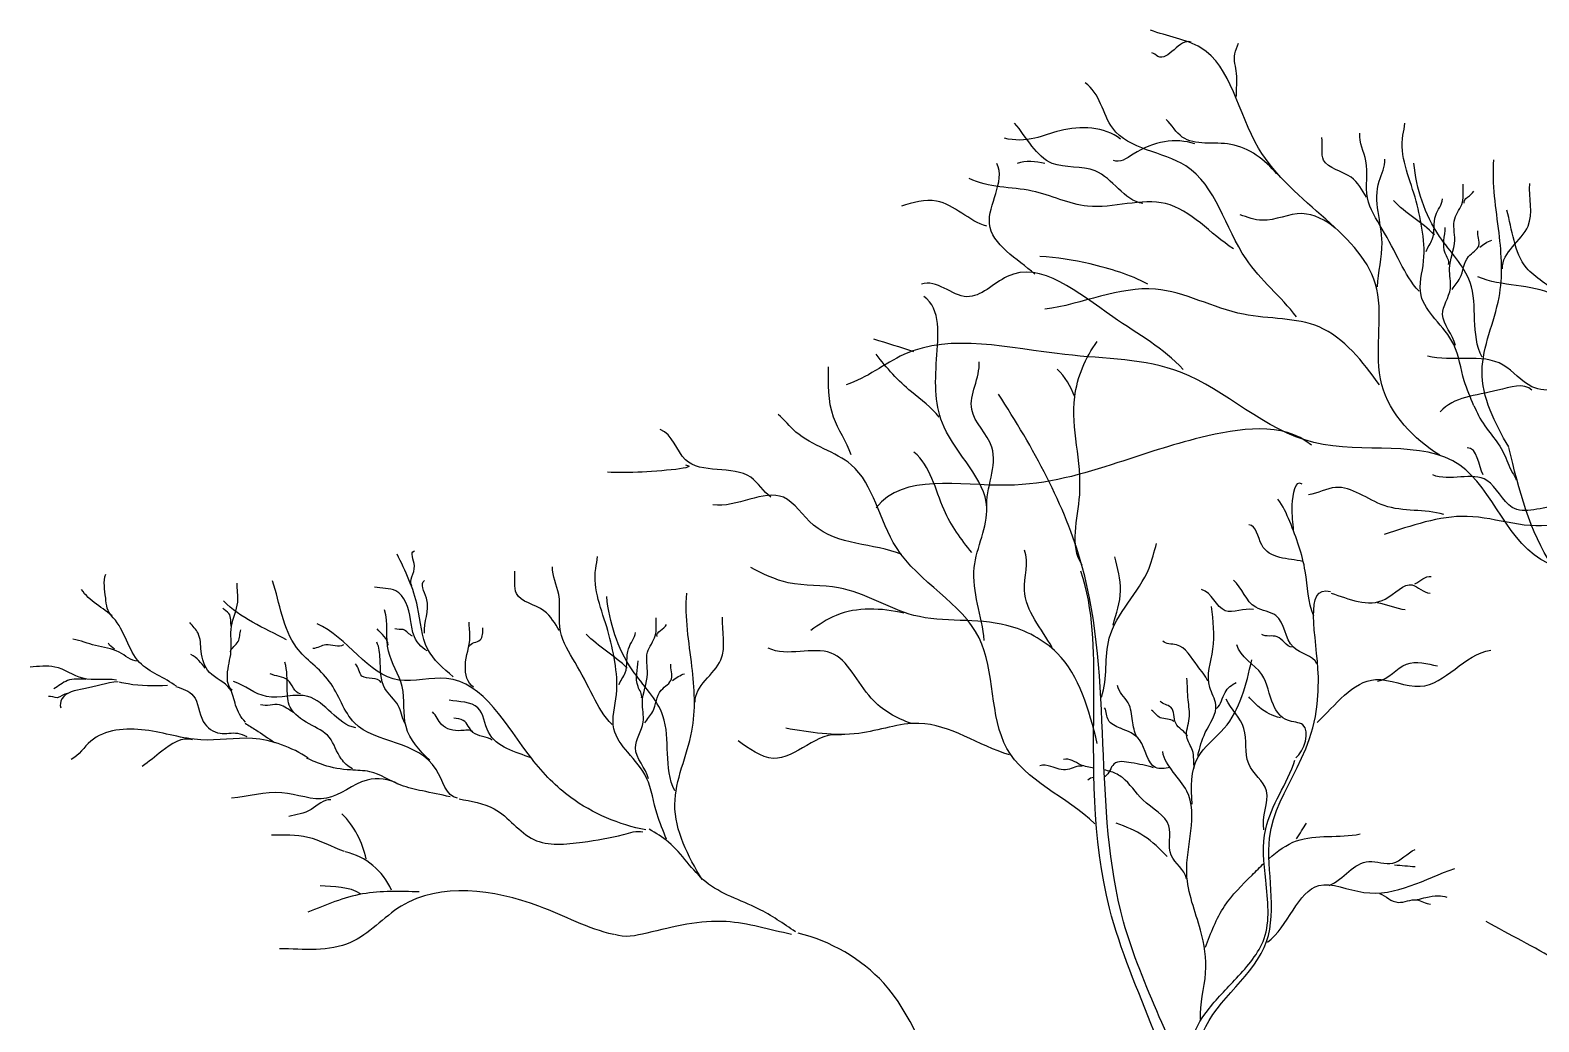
# Model space of a CAD drawing. Header units: millimetres. Extents: x 87938 to 265635, y 330093 to 434310.
# Drawn here: x 172269 to 174143, y 341930 to 343162 of the extents above; entities that cross this region are included whole.
import ezdxf

# ---------------------------------------------------------------- set-up
doc = ezdxf.new("R2010")
doc.units = ezdxf.units.MM

# ---------------------------------------------------------------- blocks, each defined once
blk = doc.blocks.new('A$C61C17CF5')
for centre, radius, start, end in [((2025.9, 11790.4), 140.8, 11.8852, 44.6508), ((2108.4, 11729.2), 103.5, 23.8094, 77.2066)]:
    blk.add_arc(centre, radius, start, end)
for points, start_tangent, end_tangent in [([(3830.7, 12446.3), (3740.9, 12555.6), (3733.1, 12704), (3549.5, 12922.7), (3459.6, 13078.9), (3381.5, 13106.2)], (-0.851487, 0.524376), (-0.935395, 0.353605)), ([(3444.5, 13087.5), (3393.2, 13065.3), (3383.4, 13070.8)], (-0.923921, 0.382582), (-0.999705, 0.024308)), ([(3515.3, 13002.9), (3515.3, 13038.9), (3512.6, 13069.4), (3518.1, 13086.1)], (-0.077744, 0.996973), (0.207941, 0.978141)), ([(3608.1, 12661.1), (3530, 12750.9), (3436.2, 12895.4), (3322.9, 12953.9), (3280, 13024.2)], (-0.602468, 0.798143), (-0.844811, 0.535065)), ([(3335.1, 12936.8), (3240.9, 12950), (3201.8, 12938.3), (3155, 12938.3)], (-0.774788, 0.632221), (-0.969561, 0.244852)), ([(3369.8, 12836.8), (3295.6, 12887.6), (3229.1, 12899.3), (3170.6, 12961.7)], (-0.98591, 0.167278), (-0.65523, 0.755429)), ([(3577.7, 12883.1), (3506.2, 12928.8), (3430.9, 12940.2), (3405.8, 12967.6)], (-0.654752, 0.755843), (-0.707381, 0.706832)), ([(3883.4, 12522.9), (3868.7, 12561.8), (3852.5, 12618), (3823.1, 12658.1), (3801.7, 12694.3), (3805.7, 12747.8), (3803, 12798.7), (3792.3, 12846.9), (3773.5, 12943.3), (3776.3, 12962)], (-0.342034, 0.939687), (0, 1)), ([(3450.6, 12929.4), (3354.6, 12913.5), (3324.3, 12903.9)], (-0.946177, 0.323651), (-0.894596, 0.446876)), ([(3717.2, 12846.9), (3693.2, 12877.7), (3650.3, 12904.5), (3647.6, 12939.3)], (-0.569705, 0.82185), (-0.138227, 0.990401)), ([(3798.9, 12701), (3769.5, 12745.2), (3741.4, 12797.4), (3718.6, 12845.6), (3716, 12903.1), (3706.5, 12946)], (-0.721391, 0.692528), (0.073914, 0.997265)), ([(3201.8, 12727.5), (3131.5, 12805.6), (3143.2, 12899.3)], (-0.751609, 0.659609), (-0.42775, 0.903897)), ([(3217.4, 12899.3), (3174.4, 12899.3)], (-0.977951, 0.208836), (-0.952402, -0.304846)), ([(3734.2, 12707.7), (3741.1, 12776.1), (3736.5, 12871.8), (3745.6, 12906)], (0.036167, 0.999346), (-0.088923, 0.996038)), ([(3896.4, 12598.2), (3877.8, 12714.6), (3830.2, 12786), (3790.5, 12899.7)], (-0.464694, 0.885471), (-0.106279, 0.994336)), ([(3938, 12459.3), (3896.4, 12577), (3922.8, 12690.8), (3922.8, 12791.3), (3914.8, 12905)], (-0.522515, 0.85263), (0.084635, 0.996412)), ([(3510.4, 12766.5), (3405, 12836.8), (3283.8, 12832.9), (3197.9, 12856.3), (3100.2, 12875.9)], (-0.837343, 0.546679), (-0.888063, 0.459722)), ([(3855.2, 12616.6), (3835.2, 12664.8), (3847.2, 12705), (3845.9, 12735.8), (3853.9, 12779.9), (3853.9, 12813.4), (3866, 12838.9), (3867.3, 12867)], (-0.207149, 0.978309), (0.084778, 0.9964)), ([(3928.1, 12735.7), (3967.8, 12801.8), (3970.5, 12868)], (-0.059701, 0.998216), (0.066096, 0.997813)), ([(3127.6, 12801.6), (3049.4, 12840.7), (2994.7, 12832.9)], (-0.963211, 0.268745), (-0.951807, -0.306697)), ([(3822.3, 12788.6), (3758.7, 12841.5)], (-0.702733, 0.711454), (-0.683797, 0.729672)), ([(3809.7, 12762.5), (3819.1, 12781.3), (3824.5, 12818.8), (3835.2, 12844.2)], (0.296315, 0.95509), (0.107685, 0.994185)), ([(3868.7, 12837.6), (3883.4, 12856.3)], (-0.33789, 0.941186), (0.387672, 0.921797)), ([(3668.5, 12798.9), (3616.8, 12821.3), (3555.1, 12810.9), (3520.7, 12819.5)], (-0.780637, 0.624984), (-0.947155, 0.320777)), ([(4015.9, 12695.3), (3965.4, 12737.2), (3934.7, 12826.7)], (-0.707186, 0.707028), (-0.276994, 0.960872)), ([(3844.5, 12742.5), (3839.2, 12759.9), (3839.2, 12800)], (0.23863, 0.971111), (0.014588, 0.999894)), ([(3849.9, 12703.7), (3862, 12721.1), (3875.3, 12754.5), (3891.4, 12771.9), (3890.1, 12794.7)], (0.51487, 0.857268), (0.181543, 0.983383)), ([(3892.7, 12769.2), (3911.5, 12779.9)], (0.779975, 0.62581), (0.966443, 0.256882)), ([(3432.3, 12579.1), (3322.9, 12661.1), (3158.8, 12723.5), (3096.4, 12692.3), (3025.9, 12711.8)], (-0.672369, 0.740216), (-0.94017, -0.340705)), ([(3377.6, 12711.8), (3287.7, 12743.1), (3209.7, 12754.8)], (-0.883241, 0.468919), (-0.999197, 0.040057)), ([(4231.3, 12233.7), (4214.6, 12356.8), (4139, 12468.7), (4074.6, 12619.8), (4007.5, 12695.3), (3889.9, 12723.2)], (-0.120752, 0.992683), (-0.91741, 0.397943)), ([(3737, 12555.6), (3643.3, 12645.4), (3526, 12665), (3389.3, 12704), (3217.4, 12672.8)], (-0.58318, 0.812343), (-0.991705, -0.128531)), ([(3123.5, 12158.5), (3107.9, 12271.6), (3127.4, 12365.1), (3061, 12489.9), (3049.4, 12595.2), (3029.8, 12692.6)], (-0.083603, 0.996499), (-0.819972, 0.572404)), ([(3998.7, 12278.4), (3862, 12430.7), (3635.4, 12465.8), (3428.3, 12575.1), (3248.6, 12602.5), (2998.7, 12602.5), (2908.8, 12555.6)], (-0.909738, 0.415182), (-0.955341, -0.295507)), ([(3275.6, 12275.5), (3271.6, 12384.6), (3263.9, 12536.7), (3299, 12622.5)], (-0.560063, 0.82845), (0.606707, 0.794926)), ([(4150.2, 12443.5), (4052.3, 12544.2), (3973.9, 12552.6), (3929.1, 12586.2), (3811.6, 12600.2)], (-0.707393, 0.706821), (-0.964942, 0.262462)), ([(2916.8, 12447), (2889.4, 12505.5), (2881.7, 12583.4)], (-0.326759, 0.945108), (0.0301, 0.999547)), ([(3053.3, 12505.5), (3010.3, 12544.5), (2955.7, 12602.9)], (-0.604718, 0.79644), (-0.597984, 0.801508)), ([(3127.5, 12363.5), (3135.2, 12458.7), (3104, 12517.2), (3115.6, 12591.3)], (-0.07454, 0.997218), (-0.060644, 0.998159)), ([(3263.9, 12536.7), (3236.5, 12579.6)], (-0.379914, 0.925022), (-0.783045, 0.621965)), ([(3973.9, 12547), (3920.8, 12547), (3831.2, 12513.4)], (-0.715918, 0.698184), (-0.672504, -0.740094)), ([(3497.9, 11089.4), (3454.8, 11427), (3339.8, 11721.7), (3275.1, 12275), (3145.6, 12540.9)], (0.030885, 0.999523), (-0.542086, 0.840323)), ([(3883.6, 12523), (3891, 12507.7), (3911.7, 12477.2), (3929.9, 12449.5), (3943.4, 12419.4), (3949.3, 12407.8)], (0.533852, -0.845578), (0.26797, -0.963427)), ([(3295.1, 11873.9), (3158.6, 11990.9), (3115.6, 12162.4), (2987, 12302.7), (2916.8, 12431.4), (2831, 12482.1), (2803.6, 12509.4)], (-0.72156, 0.692352), (-0.759343, 0.650691)), ([(3631.5, 12461.9), (3459.6, 12473.6), (3330.7, 12434.6), (3158.8, 12399.5), (2955.6, 12364.3)], (-0.769691, 0.638416), (-0.61188, -0.790951)), ([(2792, 12380.8), (2760.8, 12411.9), (2659.3, 12439.2), (2620.4, 12486)], (-0.788267, 0.615333), (-0.94177, 0.336258)), ([(3104, 12295), (3061, 12361.3), (3014.3, 12450.9)], (-0.623705, 0.78166), (-0.781061, 0.624455)), ([(3898.3, 12415.6), (3873.1, 12457.5)], (-0.456307, 0.889822), (-0.998955, -0.045695)), ([(2659.3, 12431.4), (2585.3, 12419.7), (2538.4, 12419.7)], (0.977629, -0.210337), (-0.999054, 0.043488)), ([(4077.5, 12356.8), (4015.9, 12368), (3943.1, 12365.2), (3903.9, 12407.1), (3819.9, 12415.6)], (-0.911847, 0.41053), (-0.92083, 0.389963)), ([(2995.7, 12291.9), (2858.3, 12337.8), (2811.5, 12380.8), (2702.2, 12369)], (-0.926561, 0.376146), (-0.99111, 0.133044)), ([(3603.5, 12328.8), (3601.7, 12369), (3616.3, 12401.9)], (0.016915, 0.999857), (0.76783, -0.640654)), ([(3836.8, 12354), (3744.4, 12368), (3668.8, 12396), (3626.9, 12384.8)], (-0.954335, 0.298739), (-0.989551, -0.144181)), ([(3635.2, 12196.5), (3621.8, 12265.9), (3597.9, 12343.1), (3579.2, 12377.8)], (-0.396296, 0.918123), (-0.637572, 0.770391)), ([(4231.3, 12191.8), (4158.6, 12281.3), (4077.5, 12356.8), (4015.9, 12340), (3873.1, 12351.2), (3744.4, 12323.2)], (-0.26931, 0.963054), (-0.955817, -0.293961)), ([(3618.1, 12281.3), (3554.2, 12306.9), (3534.1, 12338)], (-0.978584, 0.205848), (-0.999432, 0.033698)), ([(3228.7, 12147.7), (3185.9, 12236.5), (3185.9, 12298.9)], (-0.478605, 0.878031), (-0.360302, 0.932836)), ([(3305.6, 12070.6), (3317.5, 12161.9), (3379.3, 12270.9), (3391.1, 12309.2)], (0.321011, 0.947076), (0.305037, 0.952341)), ([(2234.6, 12243.4), (2238.5, 12274.6), (2238.5, 12297.6)], (-0.545181, 0.838318), (0.957846, 0.287281)), ([(2630, 11849.8), (2615.3, 11888.7), (2599.2, 11944.9), (2569.8, 11985), (2548.3, 12021.2), (2552.3, 12074.7), (2549.7, 12125.6), (2539, 12173.8), (2520.2, 12270.2), (2522.9, 12288.9)], (-0.342034, 0.939687), (0, 1)), ([(3323.4, 12182.5), (3335.1, 12235.6), (3326.2, 12288.6)], (0.280368, 0.959893), (-0.212041, 0.977261)), ([(1769.4, 12196.7), (1759.2, 12224.4), (1759.2, 12261.6)], (-0.817702, 0.575642), (0.315976, 0.948767)), ([(2463.9, 12173.8), (2439.8, 12204.6), (2397, 12231.4), (2394.3, 12266.2)], (-0.569705, 0.82185), (-0.138227, 0.990401)), ([(2545.6, 12027.9), (2516.2, 12072), (2488.1, 12124.3), (2465.3, 12172.5), (2462.6, 12230), (2453.2, 12272.9)], (-0.721391, 0.692528), (0.073914, 0.997265)), ([(3476.2, 11126.4), (3459.9, 11325.2), (3387, 11552.2), (3317.9, 11742.8), (3293.6, 12079.5), (3273.4, 12266)], (0.106884, 0.994271), (-0.322678, 0.946509)), ([(3640.1, 12122.3), (3603.5, 12148), (3576.2, 12197.2), (3545, 12210), (3510.3, 12252.1)], (-0.438752, 0.898608), (-0.764271, 0.644895)), ([(3791.8, 12246.6), (3817.4, 12257.6)], (0.911359, 0.411613), (0.981409, -0.191926)), ([(1869.2, 12087.3), (1811.7, 12124.5), (1771, 12193.9), (1721.9, 12237.9)], (-0.796112, 0.60515), (-0.491849, 0.87068)), ([(1955.4, 12081.1), (1948.2, 12105), (1953.8, 12140.9), (1954.6, 12180.7), (1964.2, 12218.2), (1963.4, 12247.7)], (-0.76581, 0.643066), (0.037069, 0.999313)), ([(2305.7, 11913.4), (2272.4, 11958.3), (2145.5, 12030.6), (2106.4, 12095), (2055.6, 12147.7), (2018.5, 12251.2)], (-0.983822, 0.179149), (-0.307988, 0.95139)), ([(2258.6, 12142.2), (2237, 12168.1), (2232.7, 12191.1), (2209.6, 12235.7), (2176.6, 12241.5)], (-0.893798, 0.448471), (-0.967011, 0.254733)), ([(2254.3, 12169.6), (2257.2, 12224.2), (2254.3, 12251.6)], (-0.112322, 0.993672), (0.846382, 0.532576)), ([(2685.3, 11787.6), (2643, 11903.9), (2669.5, 12017.7), (2669.5, 12118.2), (2661.5, 12231.9)], (-0.522515, 0.85263), (0.084635, 0.996412)), ([(3462.6, 11412.6), (3462.6, 11549.6), (3561.9, 11691.3), (3566.6, 11851.8), (3642.2, 12102.1), (3661.1, 12234.3)], (-0.293486, 0.955963), (0.961545, -0.274648)), ([(3541.4, 12206.4), (3497.5, 12204.6), (3460.9, 12237.5)], (-0.97412, 0.226031), (-0.971472, 0.237155)), ([(3662, 12232), (3746.1, 12222.8), (3788.1, 12244.7), (3815.6, 12232)], (0.954023, -0.299734), (0.99904, -0.043801)), ([(1954.6, 12179.1), (1950.6, 12200.6), (1941, 12208.6)], (-0.299612, 0.954061), (-0.624514, 0.781014)), ([(2040, 12159.5), (1987.2, 12186.8), (1942.3, 12220)], (-0.87421, 0.485548), (-0.69396, 0.720013)), ([(2262.4, 11972.8), (2225.6, 12024.7), (2219.7, 12087.2), (2198.2, 12141.9), (2192.3, 12206.3)], (-0.740367, 0.672203), (-0.280106, 0.959969)), ([(2643, 11925.1), (2624.5, 12041.5), (2576.8, 12112.9), (2537.2, 12226.6)], (-0.464694, 0.885471), (-0.106279, 0.994336)), ([(2998.4, 12201), (2893.4, 12197.5), (2854.3, 12174.1)], (-0.974796, 0.223097), (-0.811691, -0.584088)), ([(3733.3, 12217.4), (3777.2, 12206.4)], (0.98589, -0.167397), (0.992734, -0.120327)), ([(1976.1, 12031.7), (1961, 12058), (1952.2, 12083.5), (1920.3, 12109), (1907.5, 12141.7), (1902.7, 12169.6), (1890, 12186.3)], (-0.67687, 0.736103), (-0.58924, 0.807958)), ([(2598, 11864.3), (2481.6, 11914.5), (2420.7, 11975.3), (2288.4, 12099.6), (2214.3, 12097), (2087.4, 12184.3)], (-0.981577, 0.191066), (-0.920281, 0.391257)), ([(2330.6, 12086.1), (2317.7, 12119.2), (2324.9, 12163.8), (2323.4, 12186.8)], (-0.85755, 0.5144), (0, 1)), ([(2601.9, 11943.5), (2581.8, 11991.7), (2593.8, 12031.9), (2592.6, 12062.7), (2600.5, 12106.8), (2600.5, 12140.3), (2612.6, 12165.8), (2614, 12193.9)], (-0.207149, 0.978309), (0.084778, 0.9964)), ([(2615.3, 12164.5), (2630, 12183.2)], (-0.33789, 0.941186), (0.387672, 0.921797)), ([(2674.7, 12062.6), (2714.5, 12128.7), (2717.1, 12194.9)], (-0.059701, 0.998216), (0.066096, 0.997813)), ([(1809.1, 12126.5), (1780.1, 12140.3), (1743.3, 12150.8), (1708.4, 12160.7)], (-0.999964, 0.008427), (-0.978397, 0.206737)), ([(1953, 12140.9), (1965, 12156.8), (1969, 12175.2)], (0.192443, 0.981308), (0.300911, 0.953652)), ([(2197.6, 12151.2), (2181, 12176.8)], (0.042728, 0.999087), (-0.575865, 0.817545)), ([(2235.6, 12165.2), (2221.2, 12175.3), (2208.3, 12176.7)], (-0.919448, 0.393212), (-0.917373, 0.398029)), ([(2323.4, 12149.4), (2340.7, 12159.5), (2345, 12178.2)], (0.406001, 0.913873), (0.071424, 0.997446)), ([(2569, 12115.5), (2505.4, 12168.4)], (-0.702733, 0.711454), (-0.683797, 0.729672)), ([(2556.3, 12089.4), (2565.8, 12108.2), (2571.1, 12145.7), (2581.8, 12171.1)], (0.296315, 0.95509), (0.107685, 0.994185)), ([(3601.7, 12148), (3578, 12164.4), (3554.2, 12168)], (-0.997454, 0.071315), (-0.806123, 0.591748)), ([(1772.9, 12144.9), (1763.7, 12154.1)], (-0.730696, 0.682703), (-0.326628, 0.945153)), ([(1913.9, 12115.4), (1891.6, 12136.9)], (-0.590013, 0.807394), (-0.87425, 0.485476)), ([(2128.4, 12151.7), (2101.3, 12151.7), (2080.9, 12145.8)], (-0.809864, -0.586617), (-0.994549, -0.104274)), ([(2223.5, 12030.3), (2213.3, 12057.5), (2192.9, 12083.8), (2185.3, 12129.7), (2180.2, 12156)], (-0.421869, 0.906657), (-0.442971, 0.896536)), ([(3010.3, 12029.8), (2948, 12068.8), (2885.5, 12139), (2788, 12146.8)], (-0.950052, 0.312091), (-0.892168, 0.451703)), ([(3470.6, 12095.2), (3454.3, 12119.1), (3421.7, 12151.8), (3400.5, 12157.6)], (-0.358988, 0.933342), (-0.683545, 0.729908)), ([(3607.1, 11976.2), (3618.1, 12027.4), (3594.4, 12034.6), (3572.4, 12058.4), (3554.2, 12105.9), (3515.8, 12151.6)], (0.791499, 0.611171), (-0.253063, 0.96745)), ([(3640.5, 12031.3), (3731.1, 12097.9), (3800.5, 12087.3), (3909.8, 12143.2)], (0.731273, 0.682084), (0.991098, 0.133136)), ([(1776, 12097.1), (1723.7, 12099.8), (1680.5, 12117.3), (1642, 12117.3)], (-0.987787, 0.155813), (-0.999519, -0.031017)), ([(2142.4, 11959.1), (2124.9, 11974.8), (2106.5, 12007.9), (2075.2, 12029.1), (2045.7, 12054.9), (2041.1, 12083.4), (2037.4, 12124.8)], (-0.865897, 0.500222), (-0.295555, 0.955326)), ([(2187, 12093.2), (2157.2, 12103.3), (2147.1, 12122)], (-0.439827, 0.898083), (-0.778813, 0.627257)), ([(2591.2, 12069.4), (2585.8, 12086.8), (2585.8, 12126.9)], (0.23863, 0.971111), (0.014588, 0.999894)), ([(2596.5, 12030.6), (2608.6, 12048), (2622, 12081.4), (2638, 12098.8), (2636.8, 12121.6)], (0.51487, 0.857268), (0.181543, 0.983383)), ([(3733.9, 12095.3), (3779.2, 12121.9), (3827.2, 12119.2)], (0.991693, 0.128628), (0.985651, -0.168799)), ([(1728.3, 12098), (1699.9, 12096.2), (1678.7, 12083.3)], (-0.998838, 0.048184), (-0.882538, -0.470242)), ([(1778.5, 12094.3), (1725.3, 12083.3), (1691.3, 12067.7), (1689.5, 12053.9)], (-0.998153, -0.060753), (0.369543, -0.929214)), ([(2147.4, 12022.8), (2073.2, 12071.6), (2008.7, 12071.6), (1957.9, 12095)], (-0.982608, 0.185694), (-0.945301, 0.326199)), ([(2061.5, 12075.5), (2041.9, 12096.9), (2014.5, 12106.8)], (-0.975614, 0.219492), (-0.900874, 0.43408)), ([(2639.4, 12096.1), (2658.2, 12106.8)], (0.779975, 0.62581), (0.966443, 0.256882)), ([(3360.3, 12008.8), (3353.6, 12033.8), (3346.9, 12061.6), (3330.5, 12088.5)], (-0.410585, 0.911822), (-0.094353, 0.995539)), ([(3449.5, 11959.9), (3446.7, 11987.7), (3438, 12008.8), (3441.8, 12037.6), (3440, 12066.4), (3438, 12100)], (-0.114359, 0.993439), (-0.094629, 0.995513)), ([(3484.1, 12053), (3497.5, 12077.9), (3514.8, 12093.2)], (0.77662, 0.629969), (0.915683, 0.401901)), ([(1699.7, 12076), (1684.1, 12069.6), (1670.3, 12071.4)], (-0.999537, 0.030434), (-0.956588, -0.291444)), ([(2420, 11976.2), (2353.7, 12015.9), (2337.2, 12054.1), (2292.4, 12065.7)], (-0.934837, 0.355077), (-0.985014, 0.172476)), ([(3438.9, 12009.8), (3420.7, 12029.9), (3413.1, 12054.9), (3396.8, 12064.5)], (-0.397709, 0.917512), (-0.538788, 0.842442)), ([(3557.8, 11864.7), (3561.5, 11925), (3534.1, 11967), (3526.7, 12021.8), (3499.3, 12067.5)], (-0.23094, 0.972968), (-0.422586, 0.906323)), ([(3583.4, 12038.3), (3550.5, 12054.7), (3534.1, 12071.2)], (-0.974504, 0.224372), (-0.640405, 0.768037)), ([(2050.9, 12046.5), (2029.1, 12058.6), (1999.6, 12058.6)], (-0.868141, 0.496317), (-0.953192, 0.302366)), ([(2329.5, 12016.6), (2310.8, 12018.5), (2280.9, 12027.8), (2266.7, 12047.5)], (-0.791751, 0.610843), (-0.755548, 0.655094)), ([(3334.3, 12022.3), (3316.1, 12034.7), (3310.4, 12053.9)], (-0.910695, 0.413079), (-0.531181, 0.847258)), ([(3417.9, 12032.8), (3396.8, 12038.6), (3383.3, 12050.1)], (-0.728522, 0.685022), (-0.852513, 0.522705)), ([(2073.8, 11976), (1987.2, 12006.3), (1907.1, 12004.1), (1820.5, 12019.3), (1736, 12002), (1705.6, 11973.8)], (-0.83978, 0.542927), (-0.887846, -0.460142)), ([(2359.5, 12003.5), (2329.5, 12015.6), (2314.5, 12034.4), (2299.6, 12038.1)], (-0.787205, 0.616691), (-0.980602, 0.19601)), ([(2901.2, 12011.4), (2795.9, 11975.3), (2741.3, 12002.5)], (-0.979414, 0.20186), (-0.823661, 0.567083)), ([(3162.8, 11980.8), (3022.1, 12029.8), (2928.5, 12014.3), (2815.3, 12022.1)], (-0.957865, 0.287217), (-0.98646, 0.164003)), ([(1894.1, 12004.1), (1846.4, 11986.8), (1816.1, 11963)], (-0.939194, 0.343386), (-0.82238, -0.568938)), ([(3459.2, 11570.2), (3467.2, 11642.2), (3459.2, 11708.8), (3437.9, 11796.7), (3437.9, 11924.7), (3400.5, 11986)], (-0.063203, 0.998001), (-0.173952, 0.984754)), ([(3437.9, 11487.6), (3445.9, 11535.5), (3469.9, 11583.6), (3515.2, 11634.2), (3557.9, 11695.5), (3560.5, 11786.1), (3560.5, 11866), (3605.9, 11972.6)], (0.423025, 0.906118), (0.307228, 0.951636)), ([(3275.7, 11962.8), (3252.7, 11958), (3226.9, 11962.8), (3209.5, 11963.8)], (-0.959338, 0.282261), (-0.946561, -0.322526)), ([(2212.9, 11935.2), (2165.1, 11941.6), (2102.2, 11913.4), (2032.7, 11922.1), (1954.5, 11913.4)], (-0.827181, 0.561936), (-0.996096, -0.088278)), ([(2108.7, 11911.2), (2078.2, 11896.1), (2043.5, 11885.2)], (-0.992329, 0.123624), (-0.96851, -0.248973)), ([(2308, 11912.7), (2362.4, 11897.2), (2424, 11849.4), (2499.7, 11845.4), (2563.5, 11857.4), (2593.4, 11861.4)], (0.977127, -0.212655), (0.980577, -0.196135)), ([(2129.9, 11830.9), (2073.2, 11852.8), (2016.7, 11856)], (-0.947682, 0.319215), (-0.99981, -0.019506)), ([(3659.2, 11778.1), (3720.5, 11815.4), (3757.8, 11812.7), (3792.6, 11834.1)], (0.918519, 0.395376), (0.9226, 0.385758)), ([(2548.1, 11702), (2431.8, 11745.9), (2218, 11745.9), (2139.3, 11689.4), (2029.2, 11679.9)], (-0.9777, 0.210005), (-0.999706, 0.024244)), ([(3563.2, 11690.1), (3643.2, 11778.1), (3712.6, 11767.4), (3853.9, 11804.7)], (0.810753, 0.585388), (0.945863, 0.324565)), ([(2155.1, 11764.9), (2092.1, 11777.4)], (-0.831963, 0.554831), (-0.99666, 0.081662)), ([(3737, 11765.8), (3766.1, 11751.9), (3795, 11755.8), (3816.5, 11749.1)], (0.91493, -0.403612), (0.996534, -0.083188)), ([(2824.3, 11702.1), (2722.8, 11722), (2599.3, 11704.1), (2549.5, 11702.1)], (-0.980374, 0.197148), (-0.933913, 0.3575)), ([(4536.7, 11488), (4405.5, 11528), (4235.6, 11532.5), (4013.5, 11660.6), (3903, 11722.2)], (-0.929455, 0.368937), (-0.864049, 0.503408))]:
    blk.add_spline(points, degree=3, dxfattribs=dict(start_tangent=start_tangent, end_tangent=end_tangent))
for points, start_tangent in [([(3014.3, 12606.9), (2951.9, 12626.4)], (-0.924268, 0.381743)), ([(2299, 12102.3), (2259.3, 12144.6), (2243.5, 12210.8), (2211.7, 12292.7)], (-0.962971, 0.269606)), ([(3299, 11998.7), (3236.5, 12139), (3158.6, 12181.9), (3014.3, 12197.5), (2897.3, 12240.4), (2819.2, 12248.2), (2760.8, 12271.6)], (-0.843778, 0.536692)), ([(3446.1, 11904.5), (3455.1, 11976.9), (3495.9, 12022.1), (3538.9, 12128.4)], (0.086072, 0.996289)), ([(1868, 12087.1), (1895.2, 12072.8), (1910.8, 12032.6), (1936.8, 12014.4), (1964.1, 12014.4), (1978.3, 12009.2)], (0.394347, -0.918962)), ([(2830.3, 11706.1), (2772.6, 11741.9), (2690.9, 11783.7), (2633.1, 11845.4), (2603.3, 11865.4)], (-0.946286, 0.323331))]:
    blk.add_spline(points, degree=3, dxfattribs=dict(start_tangent=start_tangent))
for points, knots in [([(4403.4, 11724.8), (4384.1, 11773.1), (4381.5, 11926.6), (4211.2, 12107.6), (3992.6, 12242.5), (3953.6, 12392.2), (3938, 12458.1)], [0, 0, 0, 0, 0.0342256, 0.096487, 0.1529365, 0.1960705, 0.1960705, 0.1960705, 0.1960705]), ([(3293.7, 11960.1), (3286.7, 11961.2), (3270.7, 11964.6), (3255.6, 11976), (3246.6, 11973.9)], [0.0527156, 0.0527156, 0.0527156, 0.0527156, 0.05734789, 0.06341736, 0.06341736, 0.06341736, 0.06341736]), ([(3386.2, 11960.8), (3375, 11964.7), (3356.3, 11967.6), (3321.5, 11974), (3317.4, 11950.4), (3310.4, 11947), (3310, 11946.8)], [0, 0, 0, 0, 0.00775582, 0.01366704, 0.01879465, 0.01914512, 0.01914512, 0.01914512, 0.01914512]), ([(3437.3, 11788.6), (3434.9, 11802.9), (3402.3, 11821.6), (3421.6, 11879.8), (3367, 11905.3), (3347.1, 11942), (3323.2, 11954.4), (3313.2, 11956.8), (3309.5, 11957.5)], [0, 0, 0, 0, 0.00954633, 0.01958069, 0.03204293, 0.04236706, 0.04665594, 0.04918363, 0.04918363, 0.04918363, 0.04918363]), ([(3565.6, 11819.8), (3578.8, 11831.6), (3619.6, 11861.5), (3674.8, 11851.3), (3707.2, 11858.1)], [0.03728873, 0.03728873, 0.03728873, 0.03728873, 0.04865342, 0.07041365, 0.07041365, 0.07041365, 0.07041365]), ([(3467.2, 11682.2), (3475.2, 11704.2), (3491.6, 11747.4), (3529.8, 11784.4), (3551.6, 11806.7), (3558, 11812.7)], [0, 0, 0, 0, 0.01541833, 0.02949481, 0.03509204, 0.03509204, 0.03509204, 0.03509204]), ([(3829.4, 8395.8), (3814.7, 8472.9), (3782.6, 8728.6), (3810.5, 9141.4), (3830.5, 9576.2), (3797.7, 9941.2), (3750.8, 10280.5), (3589, 10560.4), (3490.9, 10831.5), (3534.8, 11068.4), (3357.1, 11212.9), (3163, 11265.3), (3051.5, 11452.1), (2995, 11628.3), (2884.4, 11692.1), (2834.6, 11703.8)], [0.1620426, 0.1620426, 0.1620426, 0.1620426, 0.2135281, 0.3309947, 0.4331658, 0.4991803, 0.5723292, 0.6554691, 0.709147, 0.761061, 0.796672, 0.846906, 0.8892534, 0.9322249, 0.9658864, 0.9658864, 0.9658864, 0.9658864])]:
    blk.add_open_spline(points, degree=3, knots=knots)
for points, end_tangent in [([(3455.2, 11980.1), (3466.7, 12015.6), (3483.2, 12058.7), (3473.5, 12085.6), (3478.4, 12145), (3476.4, 12211.3)], (-0.061664, 0.998097)), ([(1975.7, 12030), (1992.5, 12019.6), (2021.2, 12000.1)], (0.980795, -0.195044)), ([(2293.9, 11915.8), (2251, 11924.9), (2217.3, 11934), (2169.2, 11954.7), (2139.3, 11957.4), (2097.7, 11965.1), (2071.8, 11975.5)], (-0.995641, -0.093271)), ([(2246.2, 11768), (2158.1, 11764.9), (2073.2, 11736.6)], (-0.999582, -0.028914)), ([(3795.9, 11756.2), (3809.3, 11759.5), (3828.5, 11762), (3841.9, 11760.1)], (0.957099, 0.289762))]:
    blk.add_spline(points, degree=3, dxfattribs=dict(end_tangent=end_tangent))
for points in [[(1855, 12088.4), (1793.9, 12091), (1780.9, 12093.6)], [(3412.2, 11961.1), (3389.5, 11961.1), (3364.6, 12004), (3335.2, 12022.1)], [(3407.6, 11823), (3371.4, 11854.7), (3328.4, 11875)], [(3608.5, 11850.7), (3623.9, 11875)], [(3760.5, 11810.1), (3792.6, 11807.4)]]:
    blk.add_spline(points, degree=3)
blk.add_open_spline([(3293.9, 11945.5), (3290.2, 11945.2), (3286.7, 11944.4), (3284.4, 11941.7)], degree=3)

msp = doc.modelspace()

# ---------------------------------------------------------------- block references
at = {"xscale": 0.8, "yscale": 0.8, "zscale": 0.8}
msp.add_blockref('A$C61C17CF5', (170955.6, 332677.3), dxfattribs=at)

doc.saveas('drawing.dxf')
